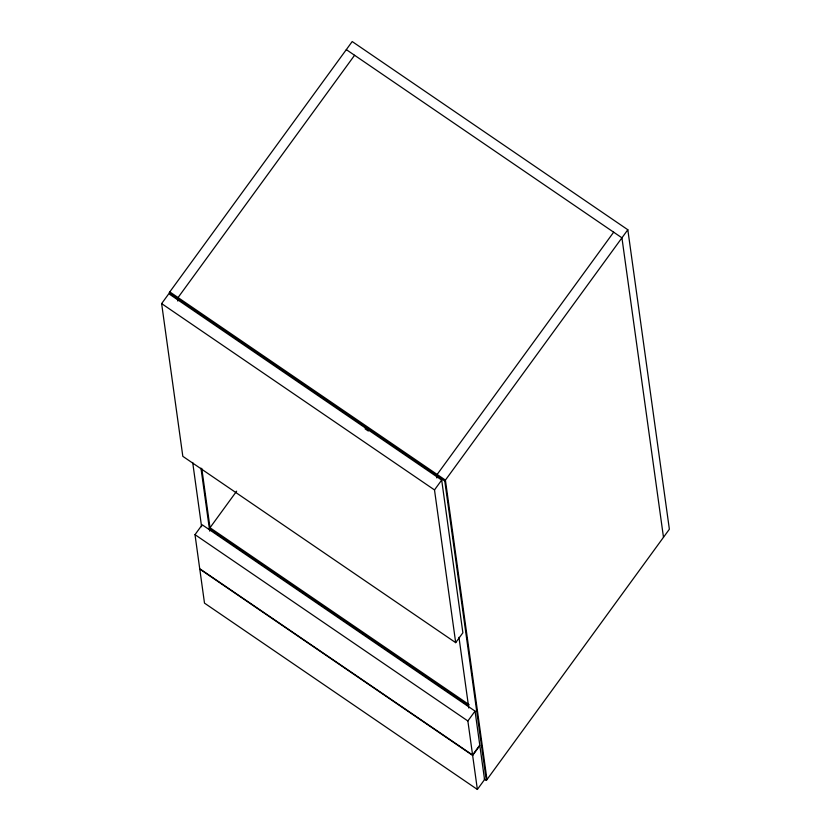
<?xml version="1.0" encoding="UTF-8"?>
<svg xmlns="http://www.w3.org/2000/svg" width="831" height="831" viewBox="0 0 831 831"><rect width="100%" height="100%" fill="white"/><g stroke="black" fill="none" stroke-linecap="round" stroke-linejoin="round"><path stroke-width="1.25" d="M161.63 303.606L168.818 293.738L441.687 480.058L462.877 632.786L455.689 642.654L182.82 456.333L161.63 303.606L434.499 489.926L455.689 642.654M354.577 55.272L177.408 298.454L177.772 301.019M195.005 534.655L202.193 524.787L475.052 711.107L479.778 745.137L472.59 755.015L199.72 568.695L195.005 534.655L467.863 720.976L472.59 755.015M236.648 491.163L209.35 528.641L468.435 705.55L469.089 704.646L210.004 527.737L201.788 468.497M613.662 232.181L436.493 475.363L436.846 477.939M434.499 489.926L441.687 480.058M444.762 481.014L627.821 229.751L352.199 41.55L169.14 292.803L444.762 481.014L486.322 780.475L484.255 779.073M467.863 720.976L475.052 711.107M472.642 755.421L479.83 745.552L484.556 779.582L477.368 789.45L204.499 603.129L199.783 569.1L472.642 755.421L477.368 789.45M486.322 780.475L669.37 529.222L627.821 229.751M346.309 49.621L621.931 237.832L663.491 537.304M169.794 291.91L445.416 480.11L486.976 779.582M365.1 428.838L368.32 431.029M458.961 637.304L468.777 708.002M200.957 468.113L209.692 531.092M192.688 462.462L201.601 526.729"/></g></svg>
